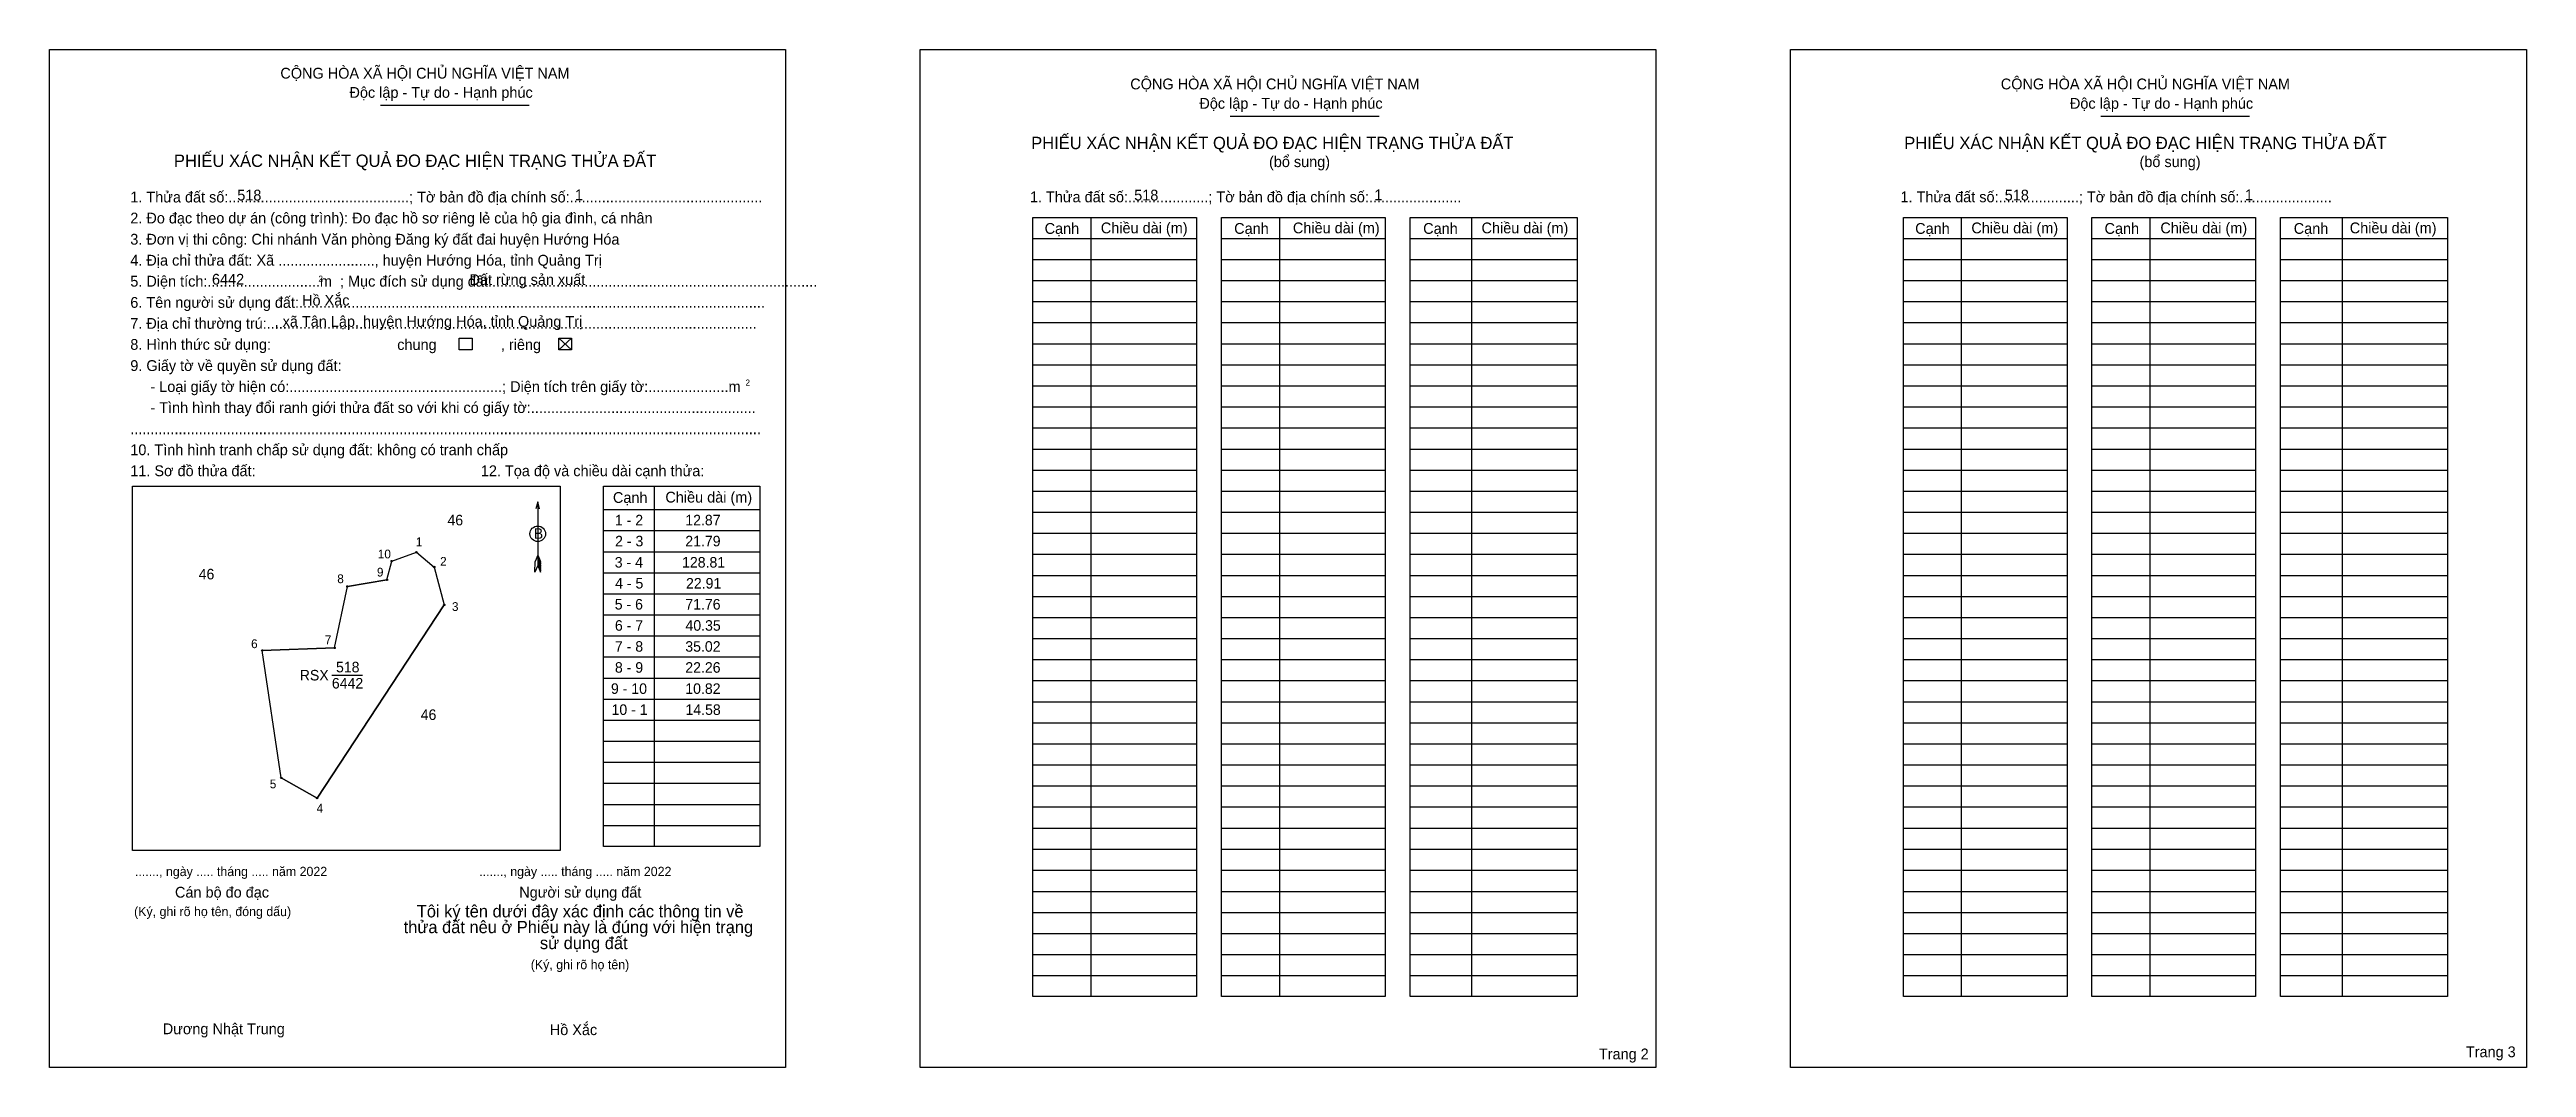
# Model space of a CAD drawing. Extents: x 544397 to 545777, y 1838100 to 1838668.
import ezdxf

# ---------------------------------------------------------------- set-up
doc = ezdxf.new("R2010")
doc.units = 0
for name, color, linetype in [('Level 1', 7, 'Continuous'), ('Level 10', 7, 'Continuous'), ('Level 11', 7, 'Continuous'), ('Level 13', 7, 'Continuous'), ('Level 2', 7, 'Continuous'), ('Level 25', 7, 'Continuous'), ('Level 48', 7, 'Continuous'), ('Level 50', 7, 'Continuous'), ('Level 52', 7, 'Continuous'), ('Level 55', 7, 'Continuous'), ('Level 6', 7, 'Continuous'), ('Level 9', 7, 'Continuous')]:
    doc.layers.add(name, color=color, linetype=linetype)

msp = doc.modelspace()

# ---------------------------------------------------------------- linework, layer by layer
at = {"layer": 'Level 1'}
for p, q in [((544397.4, 1838667.6), (544397.4, 1838667.6)), ((544882.4, 1838667.6), (544882.4, 1838667.6)), ((544581.8, 1838636.6), (544664.7, 1838636.6)), ((545055.2, 1838630.5), (545138.1, 1838630.5)), ((545540.2, 1838630.5), (545623.1, 1838630.5)), ((544977.6, 1838574.1), (544977.6, 1838140)), ((545082.6, 1838574.1), (545082.6, 1838140)), ((545189.6, 1838574.1), (545189.6, 1838140)), ((545462.5, 1838574.1), (545462.5, 1838140)), ((545567.6, 1838574.1), (545567.6, 1838140)), ((545674.6, 1838574.1), (545674.6, 1838140)), ((544945.3, 1838562.4), (545036.4, 1838562.4)), ((545050.4, 1838562.4), (545141.5, 1838562.4)), ((545155.4, 1838562.4), (545248.5, 1838562.4)), ((545430.3, 1838562.4), (545521.4, 1838562.4)), ((545535.3, 1838562.4), (545626.4, 1838562.4)), ((545640.4, 1838562.4), (545733.4, 1838562.4)), ((544945.3, 1838550.7), (545036.4, 1838550.7)), ((545050.4, 1838550.7), (545141.5, 1838550.7)), ((545155.4, 1838550.7), (545248.5, 1838550.7)), ((545430.3, 1838550.7), (545521.4, 1838550.7)), ((545535.3, 1838550.7), (545626.4, 1838550.7)), ((545640.4, 1838550.7), (545733.4, 1838550.7)), ((544945.3, 1838538.9), (545036.4, 1838538.9)), ((545050.4, 1838538.9), (545141.5, 1838538.9)), ((545155.4, 1838538.9), (545248.5, 1838538.9)), ((545430.3, 1838538.9), (545521.4, 1838538.9)), ((545535.3, 1838538.9), (545626.4, 1838538.9)), ((545640.4, 1838538.9), (545733.4, 1838538.9)), ((544945.3, 1838527.2), (545036.4, 1838527.2)), ((545050.4, 1838527.2), (545141.5, 1838527.2)), ((545155.4, 1838527.2), (545248.5, 1838527.2)), ((545430.3, 1838527.2), (545521.4, 1838527.2)), ((545535.3, 1838527.2), (545626.4, 1838527.2)), ((545640.4, 1838527.2), (545733.4, 1838527.2)), ((544681.1, 1838506.8), (544688.2, 1838500.2)), ((544681.1, 1838500.2), (544688.2, 1838506.8)), ((544945.3, 1838515.5), (545036.4, 1838515.5)), ((544945.3, 1838503.7), (545036.4, 1838503.7)), ((545050.4, 1838515.5), (545141.5, 1838515.5)), ((545050.4, 1838503.7), (545141.5, 1838503.7)), ((545155.4, 1838515.5), (545248.5, 1838515.5)), ((545155.4, 1838503.7), (545248.5, 1838503.7)), ((545430.3, 1838515.5), (545521.4, 1838515.5)), ((545430.3, 1838503.7), (545521.4, 1838503.7)), ((545535.3, 1838515.5), (545626.4, 1838515.5)), ((545535.3, 1838503.7), (545626.4, 1838503.7)), ((545640.4, 1838515.5), (545733.4, 1838515.5)), ((545640.4, 1838503.7), (545733.4, 1838503.7)), ((544945.3, 1838492), (545036.4, 1838492)), ((545050.4, 1838492), (545141.5, 1838492)), ((545155.4, 1838492), (545248.5, 1838492)), ((545430.3, 1838492), (545521.4, 1838492)), ((545535.3, 1838492), (545626.4, 1838492)), ((545640.4, 1838492), (545733.4, 1838492)), ((544945.3, 1838480.2), (545036.4, 1838480.2)), ((545050.4, 1838480.2), (545141.5, 1838480.2)), ((545155.4, 1838480.2), (545248.5, 1838480.2)), ((545430.3, 1838480.2), (545521.4, 1838480.2)), ((545535.3, 1838480.2), (545626.4, 1838480.2)), ((545640.4, 1838480.2), (545733.4, 1838480.2)), ((544945.3, 1838468.5), (545036.4, 1838468.5)), ((545050.4, 1838468.5), (545141.5, 1838468.5)), ((545155.4, 1838468.5), (545248.5, 1838468.5)), ((545430.3, 1838468.5), (545521.4, 1838468.5)), ((545535.3, 1838468.5), (545626.4, 1838468.5)), ((545640.4, 1838468.5), (545733.4, 1838468.5)), ((544945.3, 1838456.8), (545036.4, 1838456.8)), ((545050.4, 1838456.8), (545141.5, 1838456.8)), ((545155.4, 1838456.8), (545248.5, 1838456.8)), ((545430.3, 1838456.8), (545521.4, 1838456.8)), ((545535.3, 1838456.8), (545626.4, 1838456.8)), ((545640.4, 1838456.8), (545733.4, 1838456.8)), ((544945.3, 1838445), (545036.4, 1838445)), ((544945.3, 1838433.3), (545036.4, 1838433.3)), ((545050.4, 1838445), (545141.5, 1838445)), ((545050.4, 1838433.3), (545141.5, 1838433.3)), ((545155.4, 1838445), (545248.5, 1838445)), ((545155.4, 1838433.3), (545248.5, 1838433.3)), ((545430.3, 1838445), (545521.4, 1838445)), ((545430.3, 1838433.3), (545521.4, 1838433.3)), ((545535.3, 1838445), (545626.4, 1838445)), ((545535.3, 1838433.3), (545626.4, 1838433.3)), ((545640.4, 1838445), (545733.4, 1838445)), ((545640.4, 1838433.3), (545733.4, 1838433.3)), ((544443.6, 1838424.3), (544443.6, 1838424.3)), ((544734.2, 1838424.4), (544734.2, 1838223.6)), ((544945.3, 1838421.6), (545036.4, 1838421.6)), ((545050.4, 1838421.6), (545141.5, 1838421.6)), ((545155.4, 1838421.6), (545248.5, 1838421.6)), ((545430.3, 1838421.6), (545521.4, 1838421.6)), ((545535.3, 1838421.6), (545626.4, 1838421.6)), ((545640.4, 1838421.6), (545733.4, 1838421.6)), ((544669.4, 1838415.6), (544669.4, 1838380.1)), ((544706, 1838411.3), (544793.1, 1838411.3)), ((544945.3, 1838409.8), (545036.4, 1838409.8)), ((545050.4, 1838409.8), (545141.5, 1838409.8)), ((545155.4, 1838409.8), (545248.5, 1838409.8)), ((545430.3, 1838409.8), (545521.4, 1838409.8)), ((545535.3, 1838409.8), (545626.4, 1838409.8)), ((545640.4, 1838409.8), (545733.4, 1838409.8)), ((544706, 1838399.6), (544793.1, 1838399.6)), ((544945.3, 1838398.1), (545036.4, 1838398.1)), ((545050.4, 1838398.1), (545141.5, 1838398.1)), ((545155.4, 1838398.1), (545248.5, 1838398.1)), ((545430.3, 1838398.1), (545521.4, 1838398.1)), ((545535.3, 1838398.1), (545626.4, 1838398.1)), ((545640.4, 1838398.1), (545733.4, 1838398.1)), ((544667.8, 1838376.5), (544667.9, 1838382.3)), ((544669.4, 1838380.1), (544667.8, 1838376.5)), ((544669.4, 1838385.9), (544667.9, 1838382.3)), ((544669.4, 1838385.9), (544670.9, 1838382.3)), ((544669.4, 1838385.4), (544670.9, 1838381.8)), ((544669.4, 1838384.9), (544670.9, 1838381.3)), ((544669.4, 1838384.4), (544670.9, 1838380.8)), ((544669.4, 1838383.9), (544670.9, 1838380.2)), ((544669.4, 1838383.4), (544670.9, 1838379.7)), ((544669.4, 1838382.9), (544670.9, 1838379.2)), ((544669.4, 1838382.4), (544670.9, 1838378.6)), ((544669.4, 1838381.8), (544670.9, 1838378.1)), ((544669.4, 1838381.3), (544670.9, 1838377.6)), ((544669.4, 1838380.8), (544670.9, 1838377.1)), ((544669.4, 1838380.1), (544670.9, 1838376.5)), ((544670.9, 1838376.5), (544670.9, 1838382.3)), ((544706, 1838387.8), (544793.1, 1838387.8)), ((544945.3, 1838386.4), (545036.4, 1838386.4)), ((545050.4, 1838386.4), (545141.5, 1838386.4)), ((545155.4, 1838386.4), (545248.5, 1838386.4)), ((545430.3, 1838386.4), (545521.4, 1838386.4)), ((545535.3, 1838386.4), (545626.4, 1838386.4)), ((545640.4, 1838386.4), (545733.4, 1838386.4)), ((544706, 1838376.1), (544793.1, 1838376.1)), ((544706, 1838364.4), (544793.1, 1838364.4)), ((544945.3, 1838374.6), (545036.4, 1838374.6)), ((545050.4, 1838374.6), (545141.5, 1838374.6)), ((545155.4, 1838374.6), (545248.5, 1838374.6)), ((545430.3, 1838374.6), (545521.4, 1838374.6)), ((545535.3, 1838374.6), (545626.4, 1838374.6)), ((545640.4, 1838374.6), (545733.4, 1838374.6)), ((544706, 1838352.6), (544793.1, 1838352.6)), ((544945.3, 1838362.9), (545036.4, 1838362.9)), ((544945.3, 1838351.2), (545036.4, 1838351.2)), ((545050.4, 1838362.9), (545141.5, 1838362.9)), ((545050.4, 1838351.2), (545141.5, 1838351.2)), ((545155.4, 1838362.9), (545248.5, 1838362.9)), ((545155.4, 1838351.2), (545248.5, 1838351.2)), ((545430.3, 1838362.9), (545521.4, 1838362.9)), ((545430.3, 1838351.2), (545521.4, 1838351.2)), ((545535.3, 1838362.9), (545626.4, 1838362.9)), ((545535.3, 1838351.2), (545626.4, 1838351.2)), ((545640.4, 1838362.9), (545733.4, 1838362.9)), ((545640.4, 1838351.2), (545733.4, 1838351.2)), ((544706, 1838340.9), (544793.1, 1838340.9)), ((544945.3, 1838339.4), (545036.4, 1838339.4)), ((545050.4, 1838339.4), (545141.5, 1838339.4)), ((545155.4, 1838339.4), (545248.5, 1838339.4)), ((545430.3, 1838339.4), (545521.4, 1838339.4)), ((545535.3, 1838339.4), (545626.4, 1838339.4)), ((545640.4, 1838339.4), (545733.4, 1838339.4)), ((544706, 1838329.2), (544793.1, 1838329.2)), ((544945.3, 1838327.7), (545036.4, 1838327.7)), ((545050.4, 1838327.7), (545141.5, 1838327.7)), ((545155.4, 1838327.7), (545248.5, 1838327.7)), ((545430.3, 1838327.7), (545521.4, 1838327.7)), ((545535.3, 1838327.7), (545626.4, 1838327.7)), ((545640.4, 1838327.7), (545733.4, 1838327.7)), ((544706, 1838317.4), (544793.1, 1838317.4)), ((544945.3, 1838316), (545036.4, 1838316)), ((545050.4, 1838316), (545141.5, 1838316)), ((545155.4, 1838316), (545248.5, 1838316)), ((545430.3, 1838316), (545521.4, 1838316)), ((545535.3, 1838316), (545626.4, 1838316)), ((545640.4, 1838316), (545733.4, 1838316)), ((544706, 1838305.7), (544793.1, 1838305.7)), ((544945.3, 1838304.2), (545036.4, 1838304.2)), ((545050.4, 1838304.2), (545141.5, 1838304.2)), ((545155.4, 1838304.2), (545248.5, 1838304.2)), ((545430.3, 1838304.2), (545521.4, 1838304.2)), ((545535.3, 1838304.2), (545626.4, 1838304.2)), ((545640.4, 1838304.2), (545733.4, 1838304.2)), ((544706, 1838294), (544793.1, 1838294)), ((544706, 1838282.2), (544793.1, 1838282.2)), ((544945.3, 1838292.5), (545036.4, 1838292.5)), ((545050.4, 1838292.5), (545141.5, 1838292.5)), ((545155.4, 1838292.5), (545248.5, 1838292.5)), ((545430.3, 1838292.5), (545521.4, 1838292.5)), ((545535.3, 1838292.5), (545626.4, 1838292.5)), ((545640.4, 1838292.5), (545733.4, 1838292.5)), ((544706, 1838270.5), (544793.1, 1838270.5)), ((544945.3, 1838280.8), (545036.4, 1838280.8)), ((544945.3, 1838269), (545036.4, 1838269)), ((545050.4, 1838280.8), (545141.5, 1838280.8)), ((545050.4, 1838269), (545141.5, 1838269)), ((545155.4, 1838280.8), (545248.5, 1838280.8)), ((545155.4, 1838269), (545248.5, 1838269)), ((545430.3, 1838280.8), (545521.4, 1838280.8)), ((545430.3, 1838269), (545521.4, 1838269)), ((545535.3, 1838280.8), (545626.4, 1838280.8)), ((545535.3, 1838269), (545626.4, 1838269)), ((545640.4, 1838280.8), (545733.4, 1838280.8)), ((545640.4, 1838269), (545733.4, 1838269)), ((544706, 1838258.8), (544793.1, 1838258.8)), ((544945.3, 1838257.3), (545036.4, 1838257.3)), ((545050.4, 1838257.3), (545141.5, 1838257.3)), ((545155.4, 1838257.3), (545248.5, 1838257.3)), ((545430.3, 1838257.3), (545521.4, 1838257.3)), ((545535.3, 1838257.3), (545626.4, 1838257.3)), ((545640.4, 1838257.3), (545733.4, 1838257.3)), ((544706, 1838247), (544793.1, 1838247)), ((544945.3, 1838245.6), (545036.4, 1838245.6)), ((545050.4, 1838245.6), (545141.5, 1838245.6)), ((545155.4, 1838245.6), (545248.5, 1838245.6)), ((545430.3, 1838245.6), (545521.4, 1838245.6)), ((545535.3, 1838245.6), (545626.4, 1838245.6)), ((545640.4, 1838245.6), (545733.4, 1838245.6)), ((544706, 1838235.3), (544793.1, 1838235.3)), ((544945.3, 1838233.8), (545036.4, 1838233.8)), ((545050.4, 1838233.8), (545141.5, 1838233.8)), ((545155.4, 1838233.8), (545248.5, 1838233.8)), ((545430.3, 1838233.8), (545521.4, 1838233.8)), ((545535.3, 1838233.8), (545626.4, 1838233.8)), ((545640.4, 1838233.8), (545733.4, 1838233.8)), ((544681.9, 1838221.3), (544681.9, 1838221.3)), ((544945.3, 1838222.1), (545036.4, 1838222.1)), ((545050.4, 1838222.1), (545141.5, 1838222.1)), ((545155.4, 1838222.1), (545248.5, 1838222.1)), ((545430.3, 1838222.1), (545521.4, 1838222.1)), ((545535.3, 1838222.1), (545626.4, 1838222.1)), ((545640.4, 1838222.1), (545733.4, 1838222.1)), ((544945.3, 1838210.4), (545036.4, 1838210.4)), ((544945.3, 1838198.6), (545036.4, 1838198.6)), ((545050.4, 1838210.4), (545141.5, 1838210.4)), ((545050.4, 1838198.6), (545141.5, 1838198.6)), ((545155.4, 1838210.4), (545248.5, 1838210.4)), ((545155.4, 1838198.6), (545248.5, 1838198.6)), ((545430.3, 1838210.4), (545521.4, 1838210.4)), ((545430.3, 1838198.6), (545521.4, 1838198.6)), ((545535.3, 1838210.4), (545626.4, 1838210.4)), ((545535.3, 1838198.6), (545626.4, 1838198.6)), ((545640.4, 1838210.4), (545733.4, 1838210.4)), ((545640.4, 1838198.6), (545733.4, 1838198.6)), ((544945.3, 1838186.9), (545036.4, 1838186.9)), ((545050.4, 1838186.9), (545141.5, 1838186.9)), ((545155.4, 1838186.9), (545248.5, 1838186.9)), ((545430.3, 1838186.9), (545521.4, 1838186.9)), ((545535.3, 1838186.9), (545626.4, 1838186.9)), ((545640.4, 1838186.9), (545733.4, 1838186.9)), ((544945.3, 1838175.2), (545036.4, 1838175.2)), ((545050.4, 1838175.2), (545141.5, 1838175.2)), ((545155.4, 1838175.2), (545248.5, 1838175.2)), ((545430.3, 1838175.2), (545521.4, 1838175.2)), ((545535.3, 1838175.2), (545626.4, 1838175.2)), ((545640.4, 1838175.2), (545733.4, 1838175.2)), ((544945.3, 1838163.4), (545036.4, 1838163.4)), ((545050.4, 1838163.4), (545141.5, 1838163.4)), ((545155.4, 1838163.4), (545248.5, 1838163.4)), ((545430.3, 1838163.4), (545521.4, 1838163.4)), ((545535.3, 1838163.4), (545626.4, 1838163.4)), ((545640.4, 1838163.4), (545733.4, 1838163.4)), ((544945.3, 1838151.7), (545036.4, 1838151.7)), ((545050.4, 1838151.7), (545141.5, 1838151.7)), ((545155.4, 1838151.7), (545248.5, 1838151.7)), ((545430.3, 1838151.7), (545521.4, 1838151.7)), ((545535.3, 1838151.7), (545626.4, 1838151.7)), ((545640.4, 1838151.7), (545733.4, 1838151.7)), ((544807.4, 1838100.5), (544807.4, 1838100.5)), ((545292.4, 1838100.5), (545292.4, 1838100.5))]:
    msp.add_line(p, q, dxfattribs=at)
for points in [[(544945.3, 1838574.1), (545036.4, 1838574.1), (545036.4, 1838140), (544945.3, 1838140)], [(545050.4, 1838574.1), (545141.5, 1838574.1), (545141.5, 1838140), (545050.4, 1838140)], [(545155.4, 1838574.1), (545248.5, 1838574.1), (545248.5, 1838140), (545155.4, 1838140)], [(545430.3, 1838574.1), (545521.4, 1838574.1), (545521.4, 1838140), (545430.3, 1838140)], [(545535.3, 1838574.1), (545626.4, 1838574.1), (545626.4, 1838140), (545535.3, 1838140)], [(545640.4, 1838574.1), (545733.4, 1838574.1), (545733.4, 1838140), (545640.4, 1838140)], [(544443.6, 1838424.3), (544681.9, 1838424.3), (544681.9, 1838221.3), (544443.6, 1838221.3)], [(544706, 1838424.4), (544793.1, 1838424.4), (544793.1, 1838223.6), (544706, 1838223.6)]]:
    msp.add_lwpolyline(points, close=True, dxfattribs=at)
msp.add_lwpolyline([(544670.4, 1838411.8), (544669.4, 1838415.6), (544668.3, 1838411.8)], dxfattribs=at)
msp.add_circle((544669.4, 1838397.8), 4.33, dxfattribs=at)
at = {"layer": 'Level 10'}
msp.add_lwpolyline([(544588.1, 1838382.6), (544601.8, 1838387.5), (544611.7, 1838379.3), (544617.3, 1838358.2), (544546.5, 1838250.6), (544526.5, 1838261.8), (544515.9, 1838332.8), (544556.2, 1838334.2), (544563.4, 1838368.5), (544585.4, 1838372.1)], close=True, dxfattribs=at)
at = {"layer": 'Level 11'}
for centre in [(544588.1, 1838382.6), (544588.1, 1838382.6), (544601.8, 1838387.5), (544611.7, 1838379.3), (544563.4, 1838368.5), (544585.4, 1838372.1), (544617.3, 1838358.2), (544515.9, 1838332.8), (544556.2, 1838334.2), (544526.5, 1838261.8), (544546.5, 1838250.6)]:
    msp.add_circle(centre, 0.391, dxfattribs=at)
at = {"layer": 'Level 2'}
for points in [[(544397.4, 1838667.6), (544807.4, 1838667.6), (544807.4, 1838100.5), (544397.4, 1838100.5)], [(544882.4, 1838667.6), (545292.4, 1838667.6), (545292.4, 1838100.5), (544882.4, 1838100.5)], [(545367.3, 1838667.6), (545777.4, 1838667.6), (545777.4, 1838100.5), (545367.3, 1838100.5)]]:
    msp.add_lwpolyline(points, close=True, dxfattribs=at)
at = {"layer": 'Level 25'}
for p, q in [((544585.4, 1838372.1), (544563.4, 1838368.5)), ((544546.5, 1838250.6), (544617.3, 1838358.2)), ((544556.2, 1838334.2), (544515.9, 1838332.8)), ((544526.5, 1838261.8), (544546.5, 1838250.6))]:
    msp.add_line(p, q, dxfattribs=at)
at = {"layer": 'Level 50'}
for points in [[(544625.7, 1838506.8), (544632.8, 1838506.8), (544632.8, 1838500.2), (544625.7, 1838500.2)], [(544681.1, 1838506.8), (544688.2, 1838506.8), (544688.2, 1838500.2), (544681.1, 1838500.2)]]:
    msp.add_lwpolyline(points, close=True, dxfattribs=at)
at = {"layer": 'Level 9'}
msp.add_line((544554.7, 1838319.1), (544571.7, 1838319.1), dxfattribs=at)

# ---------------------------------------------------------------- texts
at = {"layer": 'Level 1'}
for s, height, p in [('CỘNG HÒA XÃ HỘI CHỦ NGHĨA VIỆT NAM', 6.023, (544526, 1838651.4)), ('Độc lập - Tự do - Hạnh phúc', 6.023, (544564.5, 1838640.7)), ('CỘNG HÒA XÃ HỘI CHỦ NGHĨA VIỆT NAM', 6.023, (544999.5, 1838645.4)), ('Độc lập - Tự do - Hạnh phúc', 6.023, (545038, 1838634.6)), ('CỘNG HÒA XÃ HỘI CHỦ NGHĨA VIỆT NAM', 6.023, (545484.5, 1838645.4)), ('Độc lập - Tự do - Hạnh phúc', 6.023, (545523, 1838634.6)), ('PHIẾU XÁC NHẬN KẾT QUẢ ĐO ĐẠC HIỆN TRẠNG THỬA ĐẤT', 6.884, (544944.3, 1838612.1)), ('PHIẾU XÁC NHẬN KẾT QUẢ ĐO ĐẠC HIỆN TRẠNG THỬA ĐẤT', 6.884, (545430.7, 1838612.1)), ('PHIẾU XÁC NHẬN KẾT QUẢ ĐO ĐẠC HIỆN TRẠNG THỬA ĐẤT', 6.884, (544466.7, 1838602.2)), ('(bổ sung)', 6.02, (545076.8, 1838602.1)), ('(bổ sung)', 6.02, (545561.8, 1838602.1)), ('1. Thửa đất số:.............................................; Tờ bản đồ địa chính số:................................................', 6.0228, (544442.4, 1838582.4)), ('1. Thửa đất số:....................; Tờ bản đồ địa chính số:.......................', 6.023, (544943.6, 1838582.5)), ('1. Thửa đất số:....................; Tờ bản đồ địa chính số:.......................', 6.023, (545428.6, 1838582.5)), ('2. Đo đạc theo dự án (công trình): Đo đạc hồ sơ riêng lẻ của hộ gia đình, cá nhân', 6.023, (544442.4, 1838570.7)), ('Cạnh', 6.02, (544951.8, 1838564.9)), ('Chiều dài (m)', 6.023, (544983.1, 1838565.2)), ('Cạnh', 6.02, (545057.4, 1838564.9)), ('Chiều dài (m)', 6.023, (545090.1, 1838565.2)), ('Cạnh', 6.02, (545162.7, 1838564.9)), ('Chiều dài (m)', 6.023, (545195.2, 1838565.2)), ('Cạnh', 6.02, (545436.8, 1838564.9)), ('Chiều dài (m)', 6.023, (545468.1, 1838565.2)), ('Cạnh', 6.02, (545542.3, 1838564.9)), ('Chiều dài (m)', 6.023, (545573.4, 1838565.2)), ('Cạnh', 6.02, (545647.7, 1838564.9)), ('Chiều dài (m)', 6.023, (545678.9, 1838565.2)), ('3. Đơn vị thi công: Chi nhánh Văn phòng Đăng ký đất đai huyện Hướng Hóa', 6.023, (544442.4, 1838558.9)), ('4. Địa chỉ thửa đất: Xã ........................, huyện Hướng Hóa, tỉnh Quảng Trị', 6.023, (544442.4, 1838547.2)), ('5. Diện tích:............................m  ; Mục đích sử dụng đất:.................................................................................', 6.0228, (544442.4, 1838535.5)), ('6. Tên người sử dụng đất:....................................................................................................................', 6.0228, (544442.4, 1838523.7)), ('2', 3.44, (544547.2, 1838538.2)), ('7. Địa chỉ thường trú:..........................................................................................................................', 6.0228, (544442.4, 1838512)), ('chung                , riêng', 6.023, (544591.1, 1838500.2)), ('9. Giấy tờ về quyền sử dụng đất:', 6.023, (544442.4, 1838488.5)), ('     - Loại giấy tờ hiện có:.....................................................; Diện tích trên giấy tờ:....................m', 6.0228, (544442.4, 1838476.8)), ('2', 3.44, (544785.1, 1838480.3)), ('     - Tình hình thay đổi ranh giới thửa đất so với khi có giấy tờ:........................................................', 6.0228, (544442.4, 1838465.1)), ('10. Tình hình tranh chấp sử dụng đất: không có tranh chấp', 6.023, (544442.4, 1838441.6)), ('.............................................................................................................................................................', 6.0228, (544442.4, 1838453.3)), ('11. Sơ đồ thửa đất:', 6.023, (544442.4, 1838429.9)), ('12. Tọa độ và chiều dài cạnh thửa:', 6.023, (544637.7, 1838429.9)), ('Cạnh', 6.02, (544711.3, 1838415)), ('Chiều dài (m)', 6.023, (544740.5, 1838415.2)), ('B', 5.87, (544667.2, 1838395)), ('......., ngày ..... tháng ..... năm 2022', 5.163, (544445, 1838207.1)), ('......., ngày ..... tháng ..... năm 2022', 5.163, (544636.8, 1838207.1)), ('Cán bộ đo đạc', 6.023, (544467.3, 1838195.1)), ('Người sử dụng đất', 6.023, (544659.1, 1838195.1)), ('(Ký, ghi rõ họ tên, đóng dấu)', 5.163, (544444.5, 1838184.8)), ('Tôi ký tên dưới đây xác định các thông tin về', 6.844, (544602, 1838184.1)), ('thửa đất nêu ở Phiếu này là đúng với hiện trạng', 6.844, (544594.7, 1838175.3)), ('sử dụng đất', 6.844, (544670.6, 1838166.4)), ('(Ký, ghi rõ họ tên)', 5.163, (544665.5, 1838155.2)), ('Dương Nhật Trung', 6.023, (544460.5, 1838119)), ('Trang 2', 6.02, (545260.6, 1838105)), ('Trang 3', 6.02, (545743.6, 1838106.2))]:
    msp.add_text(s, height=height, dxfattribs=at).set_placement(p)
at = {"layer": 'Level 13'}
for s, p in [('518', (544557, 1838320.6)), ('RSX', (544536.8, 1838316.1)), ('6442', (544554.7, 1838311.6))]:
    msp.add_text(s, height=5.87, dxfattribs=at).set_placement(p)
at = {"layer": 'Level 48'}
msp.add_text('8. Hình thức sử dụng:', height=6.023, dxfattribs=at).set_placement((544442.4, 1838500.3))
at = {"layer": 'Level 52'}
for s, p in [('46', (544619.1, 1838402.5)), ('1 - 2', (544712.4, 1838402.5)), ('12.87', (544751.6, 1838402.5)), ('2 - 3', (544712.5, 1838390.8)), ('21.79', (544751.6, 1838390.8)), ('46', (544480.5, 1838372.4)), ('3 - 4', (544712.3, 1838379)), ('128.81', (544749.8, 1838379)), ('4 - 5', (544712.5, 1838367.3)), ('22.91', (544752, 1838367.3)), ('5 - 6', (544712.3, 1838355.6)), ('71.76', (544751.6, 1838355.6)), ('6 - 7', (544712.4, 1838343.8)), ('7 - 8', (544712.4, 1838332.1)), ('40.35', (544751.7, 1838343.8)), ('35.02', (544751.6, 1838332.1)), ('8 - 9', (544712.4, 1838320.4)), ('22.26', (544751.6, 1838320.4)), ('9 - 10', (544710.2, 1838308.6)), ('10.82', (544751.6, 1838308.6)), ('46', (544604.2, 1838294.1)), ('10 - 1', (544710.5, 1838296.9)), ('14.58', (544751.7, 1838296.9))]:
    msp.add_text(s, height=5.87, dxfattribs=at).set_placement(p)
at = {"layer": 'Level 55'}
for s, p in [('10', (544588, 1838382.6)), ('1', (544601.8, 1838387.5)), ('2', (544611.7, 1838379.3)), ('8', (544563.3, 1838368.5)), ('9', (544585.3, 1838372.1)), ('3', (544617.2, 1838358.2)), ('6', (544515.8, 1838332.8)), ('7', (544556.2, 1838334.2)), ('5', (544526.4, 1838261.8)), ('4', (544546.4, 1838250.6))]:
    msp.add_text(s, height=0.196, dxfattribs=at).set_placement(p)
at = {"layer": 'Level 6'}
for s, height, p in [('518', 6.02, (544502, 1838583.5)), ('1', 6.02, (544690.1, 1838583.6)), ('518', 6.02, (545001.7, 1838583.5)), ('1', 6.02, (545135.5, 1838583.6)), ('518', 6.02, (545486.7, 1838583.5)), ('1', 6.02, (545620.5, 1838583.6)), ('6442', 6.02, (544487.9, 1838536.6)), ('Hồ Xắc', 6.02, (544538.1, 1838524.9)), ('Đất rừng sản xuất', 6.023, (544631.4, 1838536.4)), (', xã Tân Lập, huyện Hướng Hóa, tỉnh Quảng Trị', 6.023, (544522.8, 1838513.1)), ('Hồ Xắc', 6.02, (544676.1, 1838118.5))]:
    msp.add_text(s, height=height, dxfattribs=at).set_placement(p)
at = {"layer": 'Level 9'}
for s, p in [('1', (544601.5, 1838390.9)), ('9', (544579.8, 1838374)), ('10', (544580.3, 1838384.1)), ('2', (544615, 1838380)), ('8', (544557.7, 1838370.3)), ('3', (544621.6, 1838354.8)), ('6', (544509.7, 1838334.1)), ('7', (544550.8, 1838336.3)), ('5', (544520.1, 1838256)), ('4', (544546.2, 1838242.5))]:
    msp.add_text(s, height=4.89, dxfattribs=at).set_placement(p)

doc.saveas('drawing.dxf')
